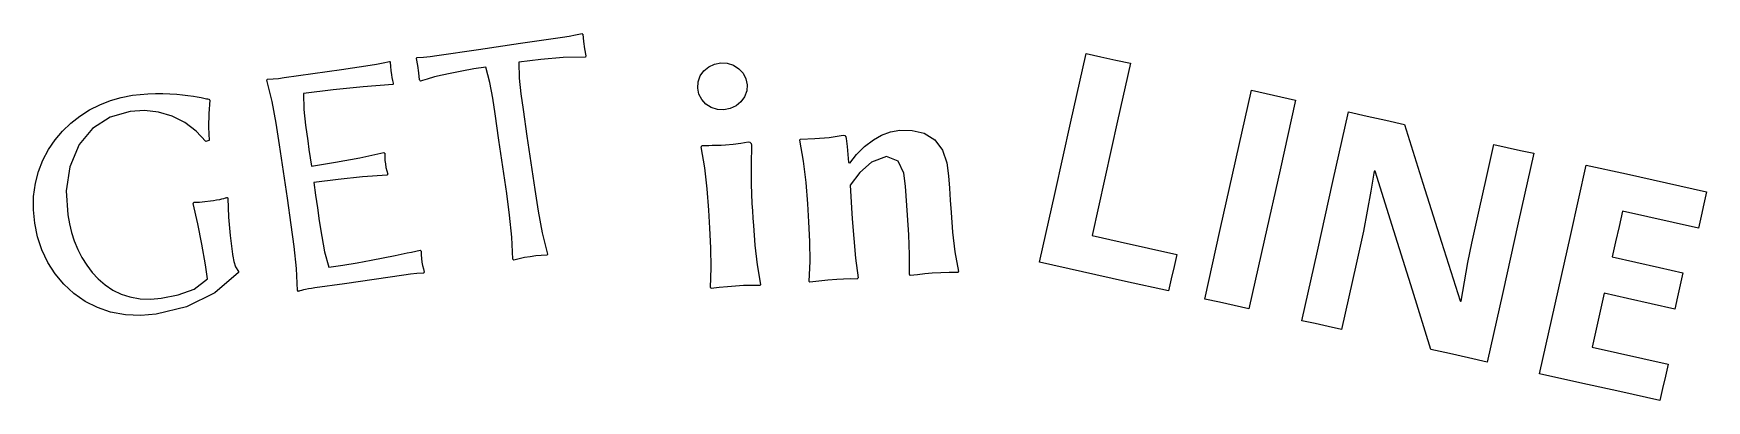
# Model space of a CAD drawing. Extents: x 10.7 to 66.5, y 4.4 to 16.7.
import ezdxf

# ---------------------------------------------------------------- set-up
doc = ezdxf.new("R2010")
doc.units = 0
doc.layers.add('Layer_1', color=7, linetype='CONTINUOUS')

msp = doc.modelspace()

# ---------------------------------------------------------------- linework, layer by layer
at = {"layer": 'Layer_1', "color": 7}
for points in [[(26.080536, 13.983389), (26.00013, 14.506412), (25.905994, 15.027491), (25.767683, 15.539053), (25.369179, 15.477378), (24.971536, 15.407416), (24.577149, 15.328093), (24.320877, 15.27127), (24.064746, 15.210267), (23.811928, 15.140933), (23.737622, 15.117491), (23.663519, 15.094113), (23.588777, 15.070533), (23.579486, 15.083886), (23.570245, 15.097168), (23.561335, 15.109973), (23.54197, 15.351058), (23.504545, 15.590331), (23.457085, 15.827533), (23.462346, 15.838595), (23.468084, 15.850657), (23.473714, 15.862493), (23.694237, 15.87429), (23.912904, 15.896394), (24.132131, 15.925613), (25.531822, 16.128968), (26.93106, 16.332256), (28.33121, 16.535677), (28.549874, 16.570232), (28.766231, 16.6114), (28.980355, 16.662565), (28.98855, 16.653453), (28.997486, 16.643516), (29.006255, 16.633765), (29.028247, 16.39294), (29.060512, 16.152556), (29.110505, 15.916205), (29.105397, 15.900767), (29.100316, 15.88541), (29.095417, 15.870605), (28.352597, 15.86142), (27.611392, 15.795749), (26.873265, 15.699733), (26.886147, 15.171059), (26.944239, 14.643951), (27.016029, 14.119357), (27.144991, 13.231708), (27.273911, 12.344346), (27.402915, 11.456405), (27.517523, 10.730473), (27.655452, 10.008185), (27.83115, 9.293349), (27.824207, 9.282035), (27.816637, 9.269696), (27.809208, 9.257589), (27.622161, 9.251293), (27.436245, 9.23346), (27.251783, 9.209189), (27.066867, 9.179809), (26.883945, 9.144041), (26.703628, 9.096965), (26.693753, 9.10585), (26.682983, 9.115539), (26.672416, 9.125045), (26.638851, 9.859442), (26.564666, 10.591215), (26.467423, 11.320533), (26.338461, 12.208183), (26.209541, 13.095545), (26.080537, 13.983485), (26.080536, 13.983389), (26.080536, 13.983389), (26.080536, 13.983389)], [(20.216641, 10.412301), (20.297514, 9.888808), (20.393438, 9.366673), (20.534808, 8.857413), (21.005984, 8.929919), (21.476077, 9.00946), (21.94404, 9.094733), (22.345433, 9.171311), (22.746231, 9.250607), (23.146655, 9.334613), (23.292015, 9.36658), (23.436976, 9.398459), (23.583189, 9.430613), (23.59248, 9.417261), (23.601721, 9.403978), (23.610631, 9.391173), (23.615878, 9.269963), (23.62646, 9.148358), (23.641877, 9.026645), (23.664407, 8.915651), (23.687865, 8.805785), (23.711793, 8.694869), (23.706531, 8.683782), (23.700793, 8.671692), (23.695163, 8.659829), (23.474641, 8.648044), (23.255975, 8.625968), (23.036748, 8.596789), (22.046333, 8.452899), (21.056239, 8.309055), (20.0655, 8.165117), (19.960607, 8.149306), (19.856708, 8.132399), (19.752704, 8.113997), (19.689642, 8.099747), (19.627029, 8.085382), (19.563664, 8.070317), (19.544392, 8.063844), (19.525221, 8.057405), (19.50674, 8.051197), (19.501909, 8.060791), (19.496641, 8.071252), (19.491472, 8.081517), (19.455593, 8.81569), (19.379215, 9.546588), (19.281164, 10.276237), (19.152202, 11.163887), (19.023282, 12.051249), (18.894278, 12.939189), (18.780433, 13.665723), (18.644761, 14.388891), (18.471358, 15.103013), (18.476619, 15.114075), (18.482357, 15.126137), (18.487987, 15.137973), (18.674523, 15.143629), (18.860103, 15.161794), (19.045412, 15.186373), (20.000392, 15.325115), (20.955062, 15.463811), (21.910354, 15.602597), (22.129018, 15.637152), (22.345375, 15.678323), (22.559499, 15.729493), (22.567692, 15.720381), (22.576625, 15.710444), (22.585391, 15.700693), (22.596315, 15.561899), (22.608606, 15.422553), (22.624368, 15.283013), (22.641144, 15.189435), (22.662446, 15.096379), (22.686554, 15.004381), (22.681448, 14.988943), (22.67637, 14.973586), (22.671474, 14.958781), (21.675496, 14.88563), (20.682979, 14.785241), (19.692323, 14.656221), (19.701948, 14.126951), (19.758285, 13.600642), (19.829771, 13.075077), (19.870656, 12.793662), (19.911639, 12.511576), (19.952555, 12.229949), (20.761469, 12.360556), (21.565864, 12.514527), (22.366197, 12.689165), (22.377754, 12.680534), (22.390357, 12.671121), (22.402722, 12.661885), (22.40023, 12.542459), (22.40751, 12.424685), (22.4218, 12.306445), (22.441569, 12.190649), (22.467931, 12.077468), (22.503884, 11.965589), (22.49526, 11.954022), (22.485857, 11.941407), (22.47663, 11.929029), (21.659563, 11.874474), (20.843917, 11.790092), (20.032098, 11.682429), (20.093554, 11.259421), (20.155157, 10.835403), (20.21666, 10.412077), (20.216641, 10.412301), (20.216641, 10.412301), (20.216641, 10.412301)], [(32.841011, 14.839581), (32.852635, 15.046593), (32.920368, 15.242784), (33.040287, 15.412437), (33.204535, 15.549), (33.398955, 15.638122), (33.609723, 15.675853), (33.824141, 15.665855), (34.029277, 15.60136), (34.209028, 15.483685), (34.351741, 15.333673), (34.446583, 15.150824), (34.486404, 14.947461), (34.47355, 14.741005), (34.403026, 14.546428), (34.281417, 14.379613), (34.117492, 14.2419), (33.922339, 14.15325), (33.711981, 14.116205), (33.498838, 14.125443), (33.293132, 14.188079), (33.113027, 14.303005), (32.973255, 14.45321), (32.879737, 14.637694), (32.841011, 14.839581), (32.841011, 14.839581), (32.841011, 14.839581), (32.841011, 14.839581)], [(44.240916, 9.027837), (44.759504, 11.350195), (45.277925, 13.6718), (45.796683, 15.994917), (46.288599, 15.885072), (46.781687, 15.774965), (47.273972, 15.665037), (46.846189, 13.74933), (46.418545, 11.834244), (45.990623, 9.917909), (46.932592, 9.707566), (47.874255, 9.49729), (48.816532, 9.286877), (48.725821, 8.880651), (48.634893, 8.473456), (48.544113, 8.066925), (47.109716, 8.387229), (45.675783, 8.707429), (44.240916, 9.027837), (44.240916, 9.027837), (44.240916, 9.027837), (44.240916, 9.027837)], [(16.41992, 8.938021), (16.301033, 9.626163), (16.171009, 10.310564), (16.013218, 10.990221), (16.01848, 11.001283), (16.024218, 11.013345), (16.029848, 11.025181), (16.216384, 11.030837), (16.401964, 11.049002), (16.587274, 11.073581), (16.690386, 11.089117), (16.793237, 11.105862), (16.894755, 11.123901), (16.961367, 11.139073), (17.027628, 11.15539), (17.093654, 11.174461), (17.113175, 11.179201), (17.132594, 11.183916), (17.151315, 11.188461), (17.156146, 11.178868), (17.161414, 11.168406), (17.166583, 11.158141), (17.188004, 10.533597), (17.243711, 9.911996), (17.323697, 9.292205), (17.327096, 9.268804), (17.330478, 9.245527), (17.333738, 9.223085), (17.367172, 9.044317), (17.422382, 8.870251), (17.521038, 8.718405), (17.522503, 8.708306), (17.524101, 8.697292), (17.52567, 8.686485), (16.732892, 7.999535), (15.791365, 7.5348), (14.770928, 7.287597), (14.263906, 7.244559), (13.756094, 7.267177), (13.256891, 7.360717), (12.819343, 7.509699), (12.405479, 7.715666), (12.027163, 7.979901), (11.698683, 8.288459), (11.410244, 8.636332), (11.165603, 9.016213), (10.965095, 9.435668), (10.818154, 9.875766), (10.724954, 10.330765), (10.68314, 10.774705), (10.689529, 11.220907), (10.748369, 11.663909), (10.848663, 12.054835), (10.991776, 12.432796), (11.181694, 12.790653), (11.402361, 13.106067), (11.652147, 13.398097), (11.928572, 13.664429), (12.230209, 13.901909), (12.554494, 14.109272), (12.897098, 14.282757), (13.250011, 14.421202), (13.613529, 14.526688), (13.985599, 14.598301), (14.241838, 14.629275), (14.50015, 14.648443), (14.758719, 14.656381), (14.993622, 14.658245), (15.22862, 14.651556), (15.462153, 14.633741), (15.648829, 14.61624), (15.835353, 14.594615), (16.019848, 14.568221), (16.148843, 14.546755), (16.277851, 14.52259), (16.405136, 14.493981), (16.450676, 14.484068), (16.495069, 14.474405), (16.53965, 14.464701), (16.547845, 14.455589), (16.556782, 14.445652), (16.56555, 14.435901), (16.533735, 13.98584), (16.522291, 13.535896), (16.539137, 13.086045), (16.503668, 13.077216), (16.468386, 13.068433), (16.434372, 13.059965), (16.110204, 13.404426), (15.731305, 13.687979), (15.308182, 13.900421), (14.85509, 14.036936), (14.384493, 14.090482), (13.911673, 14.061173), (13.240043, 13.872364), (12.654954, 13.494025), (12.210541, 12.956485), (11.890928, 12.214523), (11.77866, 11.413351), (11.830261, 10.605413), (11.882542, 10.311452), (11.953704, 10.020876), (12.043495, 9.735429), (12.160139, 9.454822), (12.299528, 9.185124), (12.459392, 8.927453), (12.641245, 8.687256), (12.845009, 8.466111), (13.070913, 8.267309), (13.327543, 8.095827), (13.606404, 7.963281), (13.899818, 7.866701), (14.246878, 7.805376), (14.598473, 7.792741), (14.948153, 7.823581), (15.505129, 7.933933), (16.038836, 8.127322), (16.487822, 8.470613), (16.465194, 8.626365), (16.442627, 8.781691), (16.419866, 8.938357), (16.41992, 8.938021), (16.41992, 8.938021), (16.41992, 8.938021)], [(49.749771, 7.797693), (50.26836, 10.120051), (50.786781, 12.441656), (51.305539, 14.764773), (51.797454, 14.654928), (52.290542, 14.544821), (52.782827, 14.434893), (52.264238, 12.112536), (51.745817, 9.790931), (51.227059, 7.467813), (50.735144, 7.577659), (50.242056, 7.687766), (49.749771, 7.797693), (49.749771, 7.797693), (49.749771, 7.797693), (49.749771, 7.797693)], [(59.171057, 5.693901), (58.545848, 5.83351), (57.919149, 5.973452), (57.293472, 6.113165), (56.675509, 8.095622), (56.057748, 10.077436), (55.439583, 12.060541), (55.426013, 12.063579), (55.411215, 12.066891), (55.396695, 12.070141), (55.28906, 11.39785), (55.173858, 10.726012), (55.04243, 10.057965), (54.798388, 8.965092), (54.554425, 7.872573), (54.310304, 6.779341), (53.870753, 6.877495), (53.430155, 6.975882), (52.990275, 7.074109), (53.508864, 9.396467), (54.027284, 11.718072), (54.546043, 14.041189), (55.166491, 13.902641), (55.788419, 13.763762), (56.409332, 13.625109), (57.029608, 11.660482), (57.649682, 9.696492), (58.27016, 7.731221), (58.280716, 7.728943), (58.292228, 7.726459), (58.303523, 7.724021), (58.414785, 8.371758), (58.531497, 9.017373), (58.66089, 9.660453), (58.906351, 10.759682), (59.151732, 11.858553), (59.397273, 12.958141), (59.839997, 12.859279), (60.283776, 12.760182), (60.726832, 12.661245), (60.208244, 10.338888), (59.689823, 8.017283), (59.171065, 5.694165), (59.171057, 5.693901), (59.171057, 5.693901), (59.171057, 5.693901)], [(41.289347, 10.689077), (41.342469, 10.028745), (41.420552, 9.370694), (41.536925, 8.719125), (41.530809, 8.708494), (41.52414, 8.696901), (41.517596, 8.685525), (41.230756, 8.683496), (40.944671, 8.676008), (40.657953, 8.661445), (40.414156, 8.634703), (40.169778, 8.607896), (39.925799, 8.581133), (39.918348, 8.590879), (39.910223, 8.601506), (39.902251, 8.611933), (39.902742, 9.273562), (39.87593, 9.934217), (39.836899, 10.593845), (39.815603, 10.918653), (39.794257, 11.244234), (39.772945, 11.569285), (39.711198, 12.000623), (39.528148, 12.393961), (39.138062, 12.550365), (38.641259, 12.37091), (38.243068, 12.016756), (37.919759, 11.593117), (37.944215, 11.220123), (37.968728, 10.846239), (37.993202, 10.472965), (38.041607, 9.814254), (38.103517, 9.156093), (38.187184, 8.499485), (38.177677, 8.488626), (38.167309, 8.476785), (38.157136, 8.465165), (37.92991, 8.46916), (37.702027, 8.464484), (37.474359, 8.452685), (37.175238, 8.422317), (36.875404, 8.391876), (36.576058, 8.361485), (36.568608, 8.371231), (36.560483, 8.381858), (36.552511, 8.392285), (36.58491, 9.053357), (36.578791, 9.715895), (36.546111, 10.378061), (36.533006, 10.577943), (36.519869, 10.778302), (36.506754, 10.978333), (36.451546, 11.690548), (36.372304, 12.400184), (36.243626, 13.103365), (36.249742, 13.113997), (36.256411, 13.12559), (36.262955, 13.136965), (36.742168, 13.154027), (37.21926, 13.189124), (37.691855, 13.262957), (37.744144, 13.250645), (37.778622, 13.209108), (37.795707, 13.156733), (37.829349, 12.891817), (37.85105, 12.625678), (37.869504, 12.359557), (37.884734, 12.349617), (37.899885, 12.33973), (37.91449, 12.330197), (38.140926, 12.624816), (38.401535, 12.888617), (38.697436, 13.113565), (38.972279, 13.267138), (39.265701, 13.376537), (39.57562, 13.429509), (39.989811, 13.423173), (40.391575, 13.328042), (40.742864, 13.113109), (41.007703, 12.761503), (41.150138, 12.343917), (41.209576, 11.905709), (41.236138, 11.500589), (41.262762, 11.094502), (41.289344, 10.689077), (41.289347, 10.689077), (41.289347, 10.689077), (41.289347, 10.689077)], [(33.205251, 10.761901), (33.152057, 11.470192), (33.078997, 12.17647), (32.958904, 12.877277), (32.96884, 12.892499), (32.978723, 12.90764), (32.988251, 12.922237), (33.099768, 12.925615), (33.211087, 12.927015), (33.321602, 12.927837), (33.469976, 12.929845), (33.619334, 12.933815), (33.7675, 12.940957), (34.021371, 12.967279), (34.274182, 13.003561), (34.525049, 13.044421), (34.580846, 13.034757), (34.61732, 12.993057), (34.628901, 12.938197), (34.622853, 12.285829), (34.626291, 11.632951), (34.649619, 10.980277), (34.665416, 10.73935), (34.68125, 10.497849), (34.697059, 10.256741), (34.749455, 9.596648), (34.824649, 8.938839), (34.933917, 8.286077), (34.927802, 8.275446), (34.921132, 8.263853), (34.914589, 8.252477), (34.641559, 8.25073), (34.369623, 8.244381), (34.097822, 8.231197), (33.828613, 8.208769), (33.559284, 8.179533), (33.290634, 8.145965), (33.283183, 8.155711), (33.275059, 8.166338), (33.267087, 8.176765), (33.291435, 8.837625), (33.279282, 9.500388), (33.244612, 10.161485), (33.231506, 10.361367), (33.21837, 10.561726), (33.205255, 10.761757), (33.205251, 10.761901), (33.205251, 10.761901), (33.205251, 10.761901)], [(64.93248, 4.407357), (63.59498, 4.706024), (62.257913, 5.004593), (60.919975, 5.303357), (61.438564, 7.625715), (61.956985, 9.94732), (62.475743, 12.270437), (63.813243, 11.971771), (65.15031, 11.673201), (66.488248, 11.374437), (66.398245, 10.971384), (66.308028, 10.567369), (66.217957, 10.164013), (65.372886, 10.35272), (64.528088, 10.541365), (63.68274, 10.730133), (63.568997, 10.220764), (63.454982, 9.710181), (63.341153, 9.200429), (64.12745, 9.024846), (64.914498, 8.849094), (65.700048, 8.673677), (65.610045, 8.270624), (65.519827, 7.866609), (65.429756, 7.463253), (64.643459, 7.638834), (63.856411, 7.814583), (63.070861, 7.989997), (62.937274, 7.391766), (62.803369, 6.792109), (62.669682, 6.193429), (63.514754, 6.004723), (64.359551, 5.816078), (65.204899, 5.627309), (65.114188, 5.221083), (65.02326, 4.813888), (64.93248, 4.407357), (64.93248, 4.407357), (64.93248, 4.407357), (64.93248, 4.407357)]]:
    msp.add_lwpolyline(points, dxfattribs=at)

doc.saveas('drawing.dxf')
